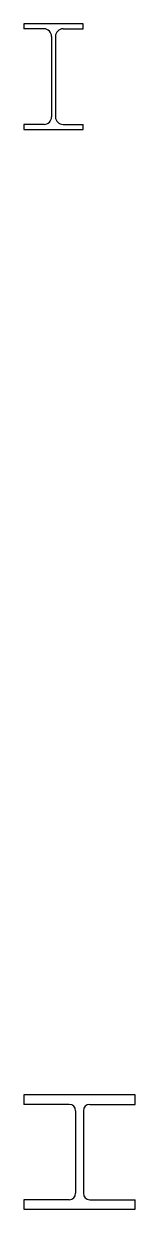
# Model space of a CAD drawing. Header units: millimetres. Extents: x 0 to 103, y 1000 to 2098.
import ezdxf

# ---------------------------------------------------------------- set-up
doc = ezdxf.new("R2010")
doc.units = ezdxf.units.MM

# ---------------------------------------------------------------- blocks, each defined once
blk = doc.blocks.new('WF Beam - Metric')
for p, q in [((41.95, 97.2), (0, 97.2)), ((47.95, 91.2), (47.95, 14.8)), ((55.05, 91.2), (55.05, 14.8)), ((61.05, 97.2), (103, 97.2)), ((41.95, 8.8), (0, 8.8)), ((61.05, 8.8), (103, 8.8))]:
    blk.add_line(p, q)
for points in [[(103, 97.2), (103, 106), (0, 106), (0, 97.2)], [(0, 8.8), (0, 0), (103, 0), (103, 8.8)]]:
    blk.add_lwpolyline(points)
for centre, start, end in [((41.95, 91.2), 0, 90), ((61.05, 91.2), 90, 180), ((41.95, 14.8), 270, 0), ((61.05, 14.8), 180, 270)]:
    blk.add_arc(centre, 6, start, end)
blk = doc.blocks.new('*U3')
for p, q in [((18.7, 93.3), (0, 93.3)), ((36.3, 93.3), (55, 93.3)), ((25.7, 86.3), (25.7, 11.7)), ((29.3, 86.3), (29.3, 11.7)), ((18.7, 4.7), (0, 4.7)), ((36.3, 4.7), (55, 4.7))]:
    blk.add_line(p, q)
for points in [[(55, 93.3), (55, 98), (0, 98), (0, 93.3)], [(0, 4.7), (0, 0), (55, 0), (55, 4.7)]]:
    blk.add_lwpolyline(points)
for centre, start, end in [((18.7, 86.3), 0, 90), ((36.3, 86.3), 90, 180), ((18.7, 11.7), 270, 0), ((36.3, 11.7), 180, 270)]:
    blk.add_arc(centre, 7, start, end)

msp = doc.modelspace()

# ---------------------------------------------------------------- block references
for name, p in [('*U3', (0, 2000)), ('WF Beam - Metric', (0, 1000))]:
    msp.add_blockref(name, p)

doc.saveas('drawing.dxf')
